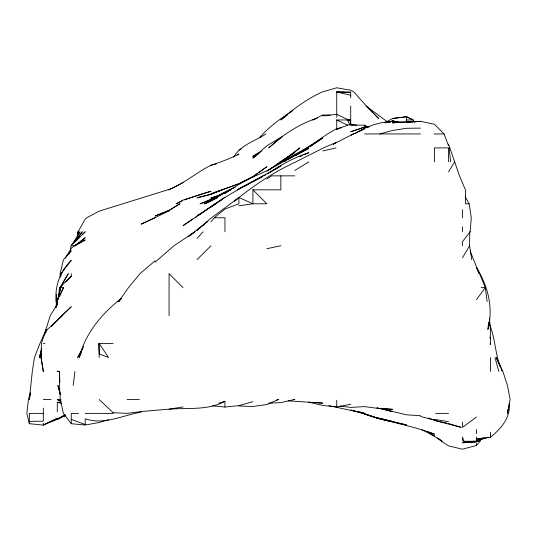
<?xml version="1.0" encoding="UTF-8"?>
<svg xmlns="http://www.w3.org/2000/svg" width="537" height="537" viewBox="0 0 537 537"><rect width="100%" height="100%" fill="white"/><g stroke="black" fill="none" stroke-linecap="round" stroke-linejoin="round"><path stroke-width="0.81" d="M57.566 304.076L57.284 301.606M60.359 276.951L60.413 273.662M471.748 259.693L469.573 245.718L469.788 231.742L470.15 231.742L471.285 217.774L469.13 203.798L465.217 196.723M41.067 357.494L41.638 353.386L41.04 357.494L43.316 371.47L41.04 357.494L41.416 343.526L43.316 337.35L47.29 329.55L57.284 320.361L55.573 322.2M509.177 403.522C510.841 417.746 500.699 428.996 490.429 437.272L476.46 439.138L483.857 437.87M60.876 276.125L61.023 273.662L71.26 260.338C60.164 271.118 54.606 286.214 56.15 301.606L56.654 295.035M70.562 250.651L70.891 245.718M56.68 294.209L56.103 307.359M488.63 322.153L487.885 329.55C493.563 307.392 487.965 286.429 476.46 267.245L479.192 273.662L470.177 251.148M73.166 385.438L74.952 371.47M508.022 409.275L507.458 413.389L510.15 399.414L507.425 385.438L502.907 371.47L496.188 357.494L500.424 367.06M508.25 407.63L508.479 405.985M57.989 299.143L59.634 287.637L71.26 276.246L71.26 273.662M77.187 236.676L78.093 231.742L85.235 219.096L86.759 217.774L99.204 211.135L169.068 189.4C184.406 183.62 196.394 172.357 210.981 165.289C220.499 161.952 230.031 158.831 238.925 153.971L237.763 155.025M29.73 397.769L29.401 399.414L32.301 371.47L34.462 357.494L39.926 343.526L46.202 329.55L45.155 332.638M30.059 396.125L30.387 394.48M58.15 299.277L60.701 287.637L57.479 300.834M30.361 392.715L28.434 399.414L26.85 413.389L29.34 423.706L43.316 425.096L57.284 418.343L43.316 424.901L57.284 419.397L64.776 414.987M41.617 348.956L39.416 357.494L41.711 348.956M44.994 332.638L50.256 315.581L57.284 304.378L56.506 306.62M55.821 307.748L57.284 303.049M79.456 233.3L79.946 231.742L72.347 244.322M81.443 352.346L79.228 357.494C85.343 333.215 101.99 313.447 121.396 298.344M481.024 439.125L480.071 441.333L476.46 445.448L462.485 449.214L448.516 445.864L441.609 441.333L437.487 437.776M59.58 296.458L63.514 287.637L59.634 287.637M63.514 287.637L57.284 300.022L56.969 304.895M479.434 439.857L478.648 441.333L480.622 438.669M83.644 346.466L77.684 357.494L82.852 348.258M60.688 286.939L68.273 273.662L60.043 287.637L62.285 285.355M462.485 257.834L469.573 245.718M65.346 258.25L71.26 248.188L74.737 245.718L85.235 239.925L74.697 245.718L71.26 245.718M448.516 171.887L454.691 161.885L448.516 144.205M233.575 157.227C240.401 145.091 254.954 141.11 266.043 133.941M476.46 299.646L485.307 287.637L479.595 273.662L477.239 269.319M68.36 254.585L71.26 250.759L63.46 259.693L60.104 273.662L60.265 276.951M470.15 231.742L462.485 241.69L462.485 245.718M72.978 243.811L82.329 231.742L72.77 243.811M259.532 137.72C268.856 126.927 280.73 118.382 292.719 110.736M210.981 221.754L214.323 217.774L224.956 209.027L238.925 203.798L238.925 197.529C256.256 183.956 274.83 171.618 294.82 162.375L323.475 147.91L336.733 142.198L333.323 144.238M51.391 326.523L57.284 319.864L62.312 315.581L59.52 318.454M119.778 300.438L118.724 301.606L128.464 287.637L139.989 273.662L155.092 260.828M197.012 238.415L203.087 231.742M120.932 298.679L118.106 301.606L121.12 298.887M155.092 262.184L174.008 245.718L195.052 231.742L188.38 236.71M65.648 281.938L71.26 276.246M75.334 241.643L79.993 236.985M82.322 234.656L85.235 231.742L71.26 244.812M197.012 259.693L210.981 245.718M280.844 137.72L268.775 147.91C282.71 134.827 299.022 124.047 317.273 118.133M200.818 227.191L197.012 230.319L210.981 218.176L238.925 197.529L252.9 203.798L266.876 203.798L252.9 189.83L252.9 203.798L238.925 205.819M202.093 226.144L204.631 224.063M206.537 222.493L207.806 221.452M75.314 245.718L79.033 242.711M80.275 241.71L85.235 237.703L74.697 245.718M288.228 157.227L292.182 154.119M293.497 153.085L299.881 147.91L284.838 159.053M207.806 221.331L188.118 236.71M258.834 153.562L252.9 158.187L266.876 145.836L280.844 137.277L282.368 136.801M287.496 114.911L280.844 119.966C293.309 108.89 306.896 99.097 322.052 92.022L336.733 87.786L350.708 90.25L353.957 92.022L366.348 105.997L378.652 118.496L366.006 105.997L386.895 121.429M255.162 175.377L257.76 173.451M259.062 172.491L266.876 166.712L252.9 176.465L238.925 183.728L210.981 193.83L238.925 183.728L249.222 178.734M476.46 417.007L462.485 427.358L462.485 422.176M268.198 170.43L280.844 161.335L294.82 152.407L284.838 159.174M270.366 172.162L280.844 165.926C254.35 181.056 226.762 194.34 202.335 212.8M282.173 160.939L283.509 159.992M224.956 197.146L210.981 206.913L197.012 215.787M310.782 146.292L313.447 144.44M315.441 143.05L322.764 137.955L295.518 155.421M261.479 151.098L252.9 157.012L259.888 152.461M215.364 203.798L183.036 225.627L192.837 219.156M252.9 176.955L254.511 175.854M199.005 215.062L200.999 213.706M215.82 203.798L210.981 206.913L217.129 202.932M218.431 202.066L222.345 199.469M304.224 149.675L317.172 141.741M266.876 179.016L271.695 175.854L294.82 175.854M195.622 217.324L197.012 216.418M266.876 171.142L281.482 161.885L308.788 146.688L327.557 133.941L336.733 128.612L341.666 127.658M267.574 173.807L268.97 172.934M270.366 172.062C282.341 164.067 295.041 157.146 308.788 152.689L303.64 154.998M294.82 170.444L308.788 161.885M333.323 144.151L353.4 133.941L351.379 134.948M284.818 161.456L286.248 160.597M287.678 159.737L308.788 147.91L295.518 155.468M259.888 152.072L252.9 156.227L258.78 153.099M385.157 122.517L392.621 118.476L406.596 116.737L413.181 119.966L414.342 122.174M237.179 189.83L263.231 175.854M478.568 440.132L476.48 441.333L480.883 438.944L476.46 441.333L463.948 441.333L462.485 440.4L462.485 437.064L463.948 441.333L475.695 441.333L473.218 441.159M355.299 133.525C369.147 124.779 386.083 119.409 402.488 122.389M237.153 189.83L252.9 181.56M264.009 175.854L265.439 175.049M216.129 197.133L200.073 203.798C212.625 200.133 222.983 191.79 235.186 187.306M351.319 134.948L364.677 128.672L359.629 131.31M294.82 155.448L308.788 148.487L294.82 155.462L266.876 170.8L252.9 177.009L238.925 184.392L224.956 193.28L230.595 189.83L204.98 203.798L210.981 200.804L204.188 203.798L210.981 200.804M252.9 181.889L262.62 176.613M244.073 186.628L248.49 184.258M155.166 217.774L141.124 224.157L169.068 210.967M183.036 182.587L169.068 189.83L168.269 189.83M210.981 199.589L221.278 194.313M222.748 193.562L224.218 192.81L210.981 199.569M182.352 200.798L176.19 203.798L183.036 200.086L210.981 191.246L197.012 195.475L184.587 199.905M57.284 419.491L65.541 415.537M64.655 415.45L58.023 418.545L65.615 415.101M299.961 156.65L302.17 155.663M484.549 437.95L476.46 441.333L476.46 441.87L462.485 442.79L476.46 441.79M61.789 416.759L65.541 415.222M220.298 194.817L210.981 198.556L219.519 195.495L210.981 197.978L220.298 195.018M61.869 416.759L65.689 415.222M252.9 401.669L238.925 405.623L224.956 407.039L224.956 401.32C207.765 410.718 187.816 407.576 169.068 409.241M238.925 149.91L241.133 149.051M356.917 125.396L350.708 124L336.733 129.296L338.283 128.92M481.112 438.991L476.46 440.743L488.099 437.4M315.091 119.12L312.796 119.966L322.764 114.952L330.161 115.193M350.708 124L350.708 124.96L364.677 125.181L364.677 127.054L366.234 127.484L364.677 127.027L350.708 131.753L364.677 127.054L367.966 127.249M388.741 122.161L392.621 120.872L398.837 122.221M276.273 400.179L278.622 399.414L266.876 404.562L252.9 406.482L238.925 406.012M389.52 122.087L392.621 121.114L384.861 122.765M218.747 403.227L224.956 401.32M108.521 419.719L99.204 422.485L85.235 425.042L71.26 423.706L63.373 413.389L60.359 399.414M379.793 133.941L392.621 130.457L406.596 128.289L420.565 128.108M210.981 165.289L216.337 163.886M322.764 150.917L336.014 147.91M266.876 248.718L280.844 245.718M385.224 122.778L386.868 122.449M388.513 122.121L392.621 121.295L394.178 121.651M141.124 412.168C122.557 415.215 104.198 425.411 85.235 418.746L85.235 424.539L71.26 419.404M310.433 402.307L308.788 402.2L322.764 405.462L336.733 406.945L350.708 404.274M183.036 406.952L169.068 409.134L141.124 411.543L127.148 413.369L113.179 412.718L99.204 399.528M369.61 126.651L364.677 127.37L367.966 127.511M392.621 118.476L406.596 116.757L413.181 119.966L406.596 119.966M394.265 122.805L392.621 122.798L406.596 121.865M392.621 122.798L406.596 121.886L410.704 122.154M293.175 399.494L294.82 399.414L280.844 402.636L268.513 403.186M415.638 121.698L406.596 122.121L408.241 122.154M417.283 121.624L420.565 121.469L406.596 122.067L420.565 121.308L434.54 124.316L444.039 133.941L448.516 145.681M328.516 115.609L322.764 115.757L336.733 114.374L348.62 119.966M29.34 421.37L43.316 421.176L43.316 408.1M350.708 92.022L336.733 91.867L336.733 117.234M336.733 129.055L336.733 119.966L350.708 119.966L347.419 119.751M364.677 133.941L420.565 133.941M434.003 133.941L444.039 133.941M434.695 147.91L448.516 147.91L448.516 161.885M252.9 189.83L280.844 189.83L280.844 175.854M469.13 203.798L465.559 203.798L465.431 189.83L459.484 175.854L454.691 161.885M214.323 217.774L224.956 217.774L224.956 231.742M481.125 287.637L485.307 287.637L487.126 301.606M43.316 343.526L44.994 343.526M99.204 357.494L99.204 343.526L113.179 343.526M43.316 399.414L51.102 399.414M57.284 399.414L60.916 399.414M127.148 399.414L139.385 399.414M43.316 413.389L29.34 413.389L29.34 423.706M78.556 413.389L71.26 413.389L71.26 423.706M85.235 413.389L113.179 413.389L113.179 412.718M435.661 413.389L448.516 413.389M336.733 91.867L350.708 92.639L350.708 97.895M312.896 402.468L322.764 403.112L288.241 400.844M420.565 415.725L406.596 414.819L379.424 408.476M347.587 119.791L350.09 119.966L350.708 120.496M380.297 408.409L392.621 409.328L378.652 408.489L364.677 406.63L350.708 407.382L340.022 406.086M212.625 405.777L224.956 407.039M350.708 124.96L353.171 125.349M434.54 419.397L448.516 421.659M57.284 411.798L57.284 402.22L60.574 402.777M393.446 121.375L397.555 122.168M364.677 414.101L378.652 418.645L406.596 424.948L378.652 418.068L392.621 421.518C378.142 419.605 364.851 413.362 350.708 410.093L364.677 413.389L328.973 405.657M446.959 423.156L434.54 420.417L461.102 427.358L448.516 423.498M336.733 92.022L350.708 95.284M378.652 418.645L364.677 413.799C387.506 422.136 411.819 425.425 434.54 434.211L428.331 431.896M392.621 121.221L392.621 120.872L397.279 122.074M420.565 416.464L434.54 420.182L428.331 418.028M392.621 120.872L397.279 122.127M380.981 408.489L383.311 409.113M384.861 409.53L392.621 411.624L383.311 408.993M57.284 402.22L61.171 403.26M359.817 412.194L363.616 413.389L359.864 412.027M359.817 412.027L363.616 413.389M364.677 127.054L366.234 127.631M367.617 127.497L364.677 126.222L366.771 127.376M60.963 401.253L57.284 399.568L60.782 401.582M336.733 119.966L347.761 125.228M422.042 429.754L434.54 436.098L432.446 434.782M367.476 127.182L364.677 125.49L367.395 127.182M364.677 125.181L367.395 126.933M428.251 432.426L442.045 441.333L438.917 438.796M183.036 287.637L169.068 273.662L169.068 315.581M99.204 343.526L108.514 357.494L99.204 354.004L98.607 343.526M489.328 323.878C495.772 338.766 494.825 355.95 502.102 370.691M347.493 119.966L349.99 125.148M501.397 369.261L502.048 370.731M490.14 343.526L490.429 344.506L490.368 329.55L489.482 318.045M60.459 394.755L57.868 385.438L60.426 394.755M494.973 357.494L498.826 371.47M490.033 337.33L490.429 338.881L490.086 337.33M449.133 147.91L450.624 161.885M350.09 119.966L350.473 123.658M60.285 399.414L59.473 385.438L59.385 371.47L59.889 382.156M490.429 357.494L490.429 371.47M490.429 432.204L490.429 437.272M476.46 429.553L476.46 433.607M476.46 437.037L476.46 439.816M476.46 443.468L476.46 445.448M462.485 209.813L462.485 217.774M462.485 226.755L462.485 231.742M434.54 148.232L434.54 161.885M406.596 116.737L406.596 122.443M350.708 105.997L350.708 123.752M336.733 400.199L336.733 406.945M43.316 423.324L43.316 425.096M78.087 231.742L77.939 235.031L78.093 231.742M61.936 315.581L57.284 320.233L71.26 306.728L61.936 315.581M238.925 197.488L234.481 201.174L238.925 197.529M481.548 438.803L477.447 441.333L481.528 438.803M179.861 203.798L169.068 210.41L155.092 215.981L169.068 210.356L179.861 203.798M217.599 197.556L211.719 200.442L217.599 197.549M222.13 189.83L210.981 194.3L197.012 197.811L210.981 194.273L222.13 189.83M58.996 371.47L57.284 371.47L57.284 371.08L58.996 371.47M378.652 408.288L377.095 407.925L378.652 408.288"/></g></svg>
